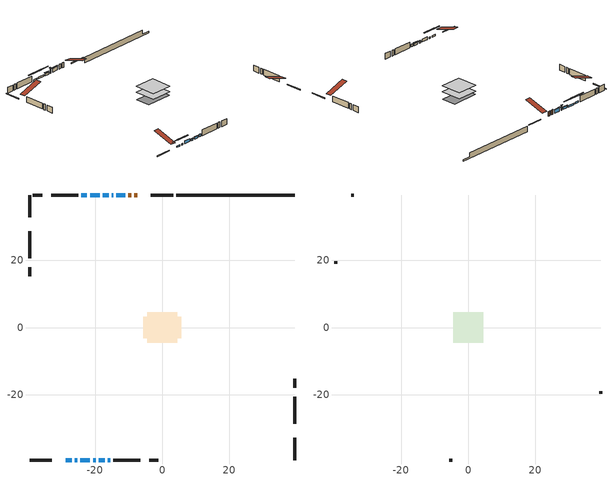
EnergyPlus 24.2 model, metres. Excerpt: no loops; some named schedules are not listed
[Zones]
conditioned space
 floor outside (Floor1 construction): -0.76,-0.76 -0.76,0.76 0.76,0.76 0.76,-0.76 z1.07
 floor adiabatic (AdiabaticFloorConstruction): -4.48,-4.48 -4.48,4.48 4.48,4.48 4.48,-4.48 z1.07
 floor foundation (Slab1 construction): -5.7,-3.14 -5.7,3.14 5.7,3.14 5.7,-3.14 z-1.22
 wall outside (RimJoist1 construction): 3.26,39.54 -3.37,39.54 / -39.54,-39.54 -32.91,-39.54 / -39.54,39.54 -39.54,32.91 / 39.54,-39.54 39.54,-32.91 z1.07:1.37
 wall outside (AdiabaticWallConstruction 1): -7.53,39.54 -8.34,39.54 / -9.27,39.54 -10.08,39.54 z1.07:3.1
 wall outside (AdiabaticWallConstruction): -11.01,39.54 -13.75,39.54 z1.07:2.59; -28.76,-39.54 -27.03,-39.54 / -26.1,-39.54 -25.39,-39.54 / -18.62,39.54 -21.54,39.54 / -22.47,39.54 -24.2,39.54 z1.07:1.68; -14.68,39.54 -15.04,39.54 z1.07:3.1; -15.96,39.54 -17.7,39.54 / -18.93,-39.54 -17.2,-39.54 z1.07:1.93; -24.46,-39.54 -21.57,-39.54 / -16.27,-39.54 -15.56,-39.54 z1.07:2.29; -20.64,-39.54 -19.85,-39.54 z1.07:1.71
 wall outside (Wall1 construction): -25.13,39.54 -33.19,39.54 / -14.63,-39.54 -6.57,-39.54 / -39.54,28.75 -39.54,20.7 / 39.54,-28.75 39.54,-20.7 z1.07:3.51
 wall outside (Wall3 construction): -35.86,39.54 -38.61,39.54 / -3.9,-39.54 -1.15,-39.54 / -39.54,18.02 -39.54,15.27 / 39.54,-18.02 39.54,-15.27 z1.07:3.51
 wall foundation (FoundationWall1 construction): 4.19,39.54,-1.22 4.19,39.54,1.07 36.01,39.54,1.07 36.01,39.54,-0.62 39.54,39.54,-0.62 39.54,39.54,-1.22
 window (WindowConstruction): -11.01,39.54 -13.75,39.54 z1.07:2.59
 window (WindowConstruction 9): -28.75,-39.54 -27.03,-39.54 z1.07:1.68
 window (WindowConstruction 10): -26.1,-39.54 -25.39,-39.54 z1.07:1.68
 window (WindowConstruction 1): -14.68,39.54 -15.04,39.54 z1.07:3.1
 window (WindowConstruction 2): -15.97,39.54 -17.69,39.54 z1.07:1.93
 window (WindowConstruction 3): -24.46,-39.54 -21.57,-39.54 z1.07:2.29
 window (WindowConstruction 4): -20.64,-39.54 -19.85,-39.54 z1.07:1.7
 window (WindowConstruction 5): -18.92,-39.54 -17.2,-39.54 z1.07:1.93
 window (WindowConstruction 6): -16.27,-39.54 -15.56,-39.54 z1.07:2.29
 window (WindowConstruction 7): -18.62,39.54 -21.54,39.54 z1.07:1.68
 window (WindowConstruction 8): -22.47,39.54 -24.2,39.54 z1.07:1.68
 door (Door): -7.53,39.54 -8.34,39.54 z1.07:3.1
 door (Door 1): -9.27,39.54 -10.08,39.54 z1.07:3.1
 ceiling adiabatic (AdiabaticFloorConstruction): 4.48,-4.48 4.48,4.48 -4.48,4.48 -4.48,-4.48 z1.07
attic - vented
 floor to conditioned space (Floor2 construction Reversed): -4.48,-4.48 -4.48,4.48 4.48,4.48 4.48,-4.48 z3.51
 wall outside (Wall2 construction): -34.12,39.54 -34.93,39.54 / -5.65,-39.54 -4.83,-39.54 / -39.54,19.77 -39.54,18.95 / 39.54,-19.77 39.54,-18.95 z1.07:3.51
 roof outside (Roof1 construction): -6.6,39.54,3.51 -6.6,30.81,6.42 -4.3,30.81,6.42 -4.3,39.54,3.51; -29.68,-39.54,3.51 -29.68,-30.81,6.42 -31.98,-30.81,6.42 -31.98,-39.54,3.51; -39.54,29.68,3.51 -30.81,29.68,6.42 -30.81,31.98,6.42 -39.54,31.98,3.51; 39.54,-29.68,3.51 30.81,-29.68,6.42 30.81,-31.98,6.42 39.54,-31.98,3.51
shading: -13.95,39.54 -10.81,39.54 -10.81,39.95 -13.95,39.95 z2.8; -24.39,-39.54 -31.39,-39.54 -31.39,-39.95 -24.39,-39.95 z4.32; -22.75,-39.54 -28.74,-39.54 -28.74,-39.95 -22.75,-39.95 z4.32; -15.24,39.54 -14.48,39.54 -14.48,39.95 -15.24,39.95 z3.3; -17.9,39.54 -15.76,39.54 -15.76,39.95 -17.9,39.95 z2.13; -19.65,-39.54 -20.84,-39.54 -20.84,-39.95 -19.65,-39.95 z1.91; -17,-39.54 -19.13,-39.54 -19.13,-39.95 -17,-39.95 z2.13; -24.18,39.54 -15.98,39.54 -15.98,39.95 -24.18,39.95 z4.32; -26.84,39.54 -19.83,39.54 -19.83,39.95 -26.84,39.95 z4.32
[Building]
Building 1: Terrain=Suburbs
[Site:Location]
Medicine Hat RCS_AB: Latitude {deg}=50.03; Longitude {deg}=-110.72; Time Zone {hr}=-7; Elevation {m}=715; Keep Site Location Information=Yes
[Site:GroundTemperature:Shallow]
0.918575, -1.32151, -1.5009, -0.437868, 3.82962, 8.07723, 11.7597, 14.0924, 14.2906, 12.3933, 8.80476, 4.68745
[Site:WaterMainsTemperature]
Calculation Method=Schedule; Temperature Schedule=mains temperature schedule
[Material] Roughness=Rough; Thermal Absorptance=0.9
Name | Thickness {m} | Conductivity {W/m-K} | Density {kg/m3} | Specific Heat {J/kg-K} | Solar Absorptance | Visible Absorptance
asphalt or fiberglass shingles | 0.00635 | 0.162714 | 1121.4 | 1465.45 | 0.4 | 0.4
ceiling loosefill ins | 0.0846667 | 0.0480833 | 16.02 | 1046.75 | 0.7 | 0.7
ceiling stud and cavity | 0.1397 | 0.0992955 | 65.682 | 1177.47 | 0.7 | 0.7
concrete 4.0 in. | 0.1016 | 1.803125 | 2242.8 | 837.4 | 0.7 | 0.7
concrete 8.0 in. | 0.2032 | 1.803125 | 2242.8 | 837.4 | 0.7 | 0.7
door material | 0.04445 | 0.053851 | 512.64 | 1214.23 | 0.7 | 0.7
door material 1 | 0.04445 | 0.327969 | 512.64 | 1214.23 | 0.7 | 0.7
floor covering | 0.0127 | 0.0433444 | 54.468 | 1339.84 | 0.6 | 0.6
floor rigid ins | 0.051816 | 0.029427 | 32.04 | 1214.23 | 0.7 | 0.7
floor rigid ins 1; wall rigid ins | 0.512978 | 0.029427 | 32.04 | 1214.23 | 0.7 | 0.7
floor stud and cavity | 0.1397 | 0.0867838 | 92.3553 | 1139.71 | 0.7 | 0.7
floor stud and cavity 1 | 0.1397 | 1.75129 | 37.0049 | 1207.88 | 0.7 | 0.7
furniture material conditioned space 1 | 0.1524 | 0.115458 | 640.8 | 1214.23 | 0.6 | 0.6
gypsum board | 0.0127 | 0.160291 | 801 | 837.4 | 0.6 | 0.6
osb sheathing 0.5 in. | 0.0127 | 0.115458 | 512.64 | 1214.23 | 0.7 | 0.7
osb sheathing 0.75 in. | 0.01905 | 0.115458 | 512.64 | 1214.23 | 0.7 | 0.7
osb sheathing 2.0 in. | 0.0508 | 0.115458 | 512.64 | 1214.23 | 0.7 | 0.7
rim joist stud and cavity | 0.0508 | 0.0454632 | 125.044 | 1163.47 | 0.6 | 0.6
wall stud and cavity | 0.1397 | 0.115823 | 139.0536 | 1170.24 | 0.7 | 0.7
wall stud and cavity 1 | 0.0889 | 6.9971 | 50.32683 | 1063.81 | 0.6 | 0.6
wall stud and cavity 2 | 0.1397 | 0.127231 | 139.0536 | 1170.24 | 0.7 | 0.7
wall stud and cavity 3 | 0.0889 | 0.380278 | 52.3479 | 1209.89 | 0.7 | 0.7
wall stud and cavity 4 | 0.0889 | 0.391764 | 83.0341 | 1211.67 | 0.7 | 0.7
wood siding | 0.0254 | 0.102417 | 544.68 | 1172.36 | 0.4 | 0.4
wood siding 1 | 0.00254 | 0.102417 | 544.68 | 1172.36 | 0.4 | 0.4
wood siding 2; wood siding 3; wood siding 4 | 0.0254 | 0.102417 | 544.68 | 1172.36 | 0.7 | 0.7
[WindowMaterial:SimpleGlazingSystem]
Name | U-Factor {W/m2-K} | Solar Heat Gain Coefficient
WindowMaterial | 2.88272 | 0.7
WindowMaterial 1 | 3.032052 | 0.57
WindowMaterial 2 | 3.643 | 0.58
WindowMaterial 3 | 2.27517 | 0.55
WindowMaterial 4 | 4.13529 | 0.46
WindowMaterial 5 | 3.88943 | 0.52
WindowMaterial 6 | 2.94859 | 0.65
WindowMaterial 7 | 3.81959 | 0.54
WindowMaterial 8 | 4.21932 | 0.44
[Construction]
AdiabaticFloorConstruction: floor stud and cavity 1, floor rigid ins 1, osb sheathing 0.75 in., floor covering
AdiabaticWallConstruction: wood siding 3, wall rigid ins, wall stud and cavity 3, gypsum board
AdiabaticWallConstruction 1: wood siding 4, wall rigid ins, wall stud and cavity 3, gypsum board
Door: door material
Door 1: door material 1
Floor1 construction: floor stud and cavity, floor rigid ins, osb sheathing 0.75 in., floor covering
Floor2 construction Reversed: gypsum board, ceiling stud and cavity, ceiling loosefill ins
FoundationWall1 construction: concrete 8.0 in.
furniture construction conditioned space 1: furniture material conditioned space 1
PartitionWallConstruction: gypsum board, wall stud and cavity 4, gypsum board
RimJoist1 construction: wood siding 2, osb sheathing 2.0 in., rim joist stud and cavity
Roof1 construction: asphalt or fiberglass shingles
Slab1 construction: concrete 4.0 in.
Wall1 construction: wood siding, osb sheathing 0.5 in., wall stud and cavity, gypsum board
Wall2 construction: wood siding 1, wall stud and cavity 1
Wall3 construction: wood siding, osb sheathing 0.5 in., wall stud and cavity 2, gypsum board
WindowConstruction: WindowMaterial
WindowConstruction 1: WindowMaterial 1
WindowConstruction 10: WindowMaterial 8
WindowConstruction 2; WindowConstruction 5: WindowMaterial 2
WindowConstruction 3: WindowMaterial 3
WindowConstruction 4: WindowMaterial 4
WindowConstruction 6: WindowMaterial 5
WindowConstruction 7: WindowMaterial 6
WindowConstruction 8; WindowConstruction 9: WindowMaterial 7
[Zone] Multiplier=1; Part of Total Floor Area=Yes
Name | Volume {m3}
attic - vented | 37.9672
conditioned space | 381.2
[Space]
Name | Zone | Volume {m3}
attic - vented 1 | attic - vented | 37.9672
conditioned space 1 | conditioned space | 381.2
[ZoneInfiltration:EffectiveLeakageArea]
infil attic - vented 1: Zone or Space=attic - vented 1; Schedule=Always On Discrete; Effective Air Leakage Area {cm2}=3013.5; Stack Coefficient=0.000371949; Wind Coefficient=1.30305e-05
[ZoneMixing]
whole house fan mix: Zone or Space=attic - vented; Schedule=Always On Continuous; Design Flow Rate Calculation Method=Flow/Zone; Design Flow Rate {m3/s}=0; Source Zone or Space=conditioned space
[SurfaceProperty:ExposedFoundationPerimeter]
Slab1: Exposed Perimeter Calculation Method=TotalExposedPerimeter; Total Exposed Perimeter {m}=35.356
[InternalMass] Zone or ZoneList=conditioned space; Space or SpaceList=conditioned space 1
Name | Construction | Surface Area {m2}
furniture mass conditioned space 1 | furniture construction conditioned space 1 | 61.716
partition wall mass | PartitionWallConstruction | 154.29
[Lights]
interior lighting: Zone or ZoneList or Space or SpaceList=conditioned space 1; Schedule=interior lighting schedule; Design Level Calculation Method=LightingLevel; Lighting Level {W}=343.2; Return Air Fraction=0; Fraction Radiant=0.6; Fraction Visible=0.2; Fraction Replaceable=1
[People]
occupants: Zone or ZoneList or Space or SpaceList=conditioned space 1; Number of People Schedule=occupants schedule; Number of People Calculation Method=People; Number of People=3; Fraction Radiant=0.314171; Sensible Heat Fraction=0.56303; Activity Level Schedule=occupants activity schedule; Carbon Dioxide Generation Rate {m3/s-W}=0; Enable ASHRAE 55 Comfort Warnings=No; Mean Radiant Temperature Calculation Type=EnclosureAveraged
[ElectricEquipment] Zone or ZoneList or Space or SpaceList=conditioned space 1; Design Level Calculation Method=EquipmentLevel
Name | Schedule | Design Level {W} | Fraction Latent | Fraction Radiant | Fraction Lost
clothes dryer | clothes dryer schedule | 140.772 | 0.015 | 0.081 | 0.85
clothes washer | clothes washer schedule | 32.1985 | 0.03 | 0.162 | 0.7
cooking range | cooking range schedule | 215.147 | 0.08 | 0.432 | 0.2
dishwasher | dishwasher schedule | 66.8632 | 0.3 | 0.18 | 0.4
fridge | fridge schedule | 72.9452 | 0 | 0.6 | 0
mech vent house fan | mech vent house fan schedule | 0 | 0 | 0 | 1
mech vent house fan cfis | mech vent house fan cfis schedule | 0 | 0 | 0 | 0
misc plug loads | misc plug loads schedule | 494.7 | 0.045 | 0.513 | 0.1
whole house fan | Always On Discrete | 0 | 0 | 0 | 1
[OtherEquipment] Zone or ZoneList or Space or SpaceList=conditioned space 1; Design Level Calculation Method=EquipmentLevel
Name | Fuel Type | Schedule | Design Level {W} | Fraction Latent | Fraction Radiant | Fraction Lost
clothes dryer 1 | Electricity | clothes dryer schedule | 0 | 0.015 | 0.081 | 0.85
cooking range 1 | Electricity | cooking range schedule | 0 | 0.08 | 0.432 | 0.2
general water use latent | None | general water use schedule | 62.594 | 1 | 0 | 0
general water use sensible | None | general water use schedule | -61.6891 | 0 | 0.6 | 0
mech vent house fan latent load | None | Always On Discrete | 0 | 1 | 0 | 0
mech vent house fan sensible load | None | Always On Discrete | 0 | 0 | 0 | 0
water heater energy adjustment1 | NaturalGas | Always On Discrete | 0.01 | 0 | 0 | 1
[ZoneInfiltration:DesignFlowRate] Zone or ZoneList or Space or SpaceList=conditioned space 1; Schedule=Always On Discrete; Design Flow Rate Calculation Method=Flow/Zone; Design Flow Rate {m3/s}=0
infil flow; natural vent flow; whole house fan flow
[Foundation:Kiva]
Foundation Kiva 1: Initial Indoor Air Temperature {C}=18; Wall Height Above Grade {m}=1.07; Wall Depth Below Slab {m}=0.2032
[Foundation:Kiva:Settings]
Soil Conductivity {W/m-K}=0.849921; Soil Density {kg/m3}=1842.3; Soil Specific Heat {J/kg-K}=418.7; Ground Solar Absorptivity=0.9; Ground Thermal Absorptivity=0.9; Ground Surface Roughness {m}=0.03; Far-Field Width {m}=40; Deep-Ground Boundary Condition=ZeroFlux; Deep-Ground Depth {m}=40; Minimum Cell Dimension {m}=0.2; Maximum Cell Growth Coefficient=3; Simulation Timestep=Timestep
[Exterior:Lights]
exterior lighting: Schedule=exterior lighting schedule; Design Level {W}=75.6
[Schedule:Constant]
Name | Hourly Value
Always On Continuous; mech vent house fan schedule; mech vent house fan cfis schedule; Always On Discrete | 1
occupants activity schedule | 117.228
fridge schedule | 0
[Schedule:Day:Interval]
interior lighting schedule day: No, 01:00, 0.108182, 04:00, 0.0901515, 05:00, 0.0991667, 06:00, 0.162273, 07:00, 0.270455, 08:00, 0.342576, 10:00, 0.369621, 11:00, 0.351591, 12:00, 0.333561, 13:00, 0.324545, 14:00, 0.31553, 15:00, 0.333561, 16:00, 0.369621, 17:00, 0.450758, 18:00, 0.585985, 19:00, 0.775303, 20:00, 0.955606, 21:00, 0.991667, 22:00, 0.712197, 23:00, 0.360606, 24:00, 0.162273
interior lighting schedule default day: No, 24:00, 0
[Schedule:Week:Daily]
interior lighting schedule Week Rule - Jan1-Jan27: interior lighting schedule day, interior lighting schedule day, interior lighting schedule day, interior lighting schedule day, interior lighting schedule day, interior lighting schedule day, interior lighting schedule day, interior lighting schedule default day, interior lighting schedule default day, interior lighting schedule default day, interior lighting schedule default day, interior lighting schedule default day
interior lighting schedule Week Rule - Jan28-Feb3: interior lighting schedule day, interior lighting schedule day, interior lighting schedule day, interior lighting schedule day, interior lighting schedule day 1, interior lighting schedule day 1, interior lighting schedule day 1, interior lighting schedule default day, interior lighting schedule default day, interior lighting schedule default day, interior lighting schedule default day, interior lighting schedule default day
interior lighting schedule Week Rule - Feb4-Feb24: interior lighting schedule day 1, interior lighting schedule day 1, interior lighting schedule day 1, interior lighting schedule day 1, interior lighting schedule day 1, interior lighting schedule day 1, interior lighting schedule day 1, interior lighting schedule default day, interior lighting schedule default day, interior lighting schedule default day, interior lighting schedule default day, interior lighting schedule default day
interior lighting schedule Week Rule - Feb25-Mar3: interior lighting schedule day 1, interior lighting schedule day 1, interior lighting schedule day 1, interior lighting schedule day 1, interior lighting schedule day 2, interior lighting schedule day 2, interior lighting schedule day 2, interior lighting schedule default day, interior lighting schedule default day, interior lighting schedule default day, interior lighting schedule default day, interior lighting schedule default day
interior lighting schedule Week Rule - Mar4-Mar31: interior lighting schedule day 2, interior lighting schedule day 2, interior lighting schedule day 2, interior lighting schedule day 2, interior lighting schedule day 2, interior lighting schedule day 2, interior lighting schedule day 2, interior lighting schedule default day, interior lighting schedule default day, interior lighting schedule default day, interior lighting schedule default day, interior lighting schedule default day
interior lighting schedule Week Rule - Apr1-Apr28: interior lighting schedule day 3, interior lighting schedule day 3, interior lighting schedule day 3, interior lighting schedule day 3, interior lighting schedule day 3, interior lighting schedule day 3, interior lighting schedule day 3, interior lighting schedule default day, interior lighting schedule default day, interior lighting schedule default day, interior lighting schedule default day, interior lighting schedule default day
interior lighting schedule Week Rule - Apr29-May5: interior lighting schedule day 3, interior lighting schedule day 3, interior lighting schedule day 4, interior lighting schedule day 4, interior lighting schedule day 4, interior lighting schedule day 4, interior lighting schedule day 4, interior lighting schedule default day, interior lighting schedule default day, interior lighting schedule default day, interior lighting schedule default day, interior lighting schedule default day
interior lighting schedule Week Rule - May6-May26: interior lighting schedule day 4, interior lighting schedule day 4, interior lighting schedule day 4, interior lighting schedule day 4, interior lighting schedule day 4, interior lighting schedule day 4, interior lighting schedule day 4, interior lighting schedule default day, interior lighting schedule default day, interior lighting schedule default day, interior lighting schedule default day, interior lighting schedule default day
interior lighting schedule Week Rule - May27-Jun2: interior lighting schedule day 4, interior lighting schedule day 4, interior lighting schedule day 4, interior lighting schedule day 4, interior lighting schedule day 4, interior lighting schedule day 5, interior lighting schedule day 5, interior lighting schedule default day, interior lighting schedule default day, interior lighting schedule default day, interior lighting schedule default day, interior lighting schedule default day
interior lighting schedule Week Rule - Jun3-Jun30: interior lighting schedule day 5, interior lighting schedule day 5, interior lighting schedule day 5, interior lighting schedule day 5, interior lighting schedule day 5, interior lighting schedule day 5, interior lighting schedule day 5, interior lighting schedule default day, interior lighting schedule default day, interior lighting schedule default day, interior lighting schedule default day, interior lighting schedule default day
interior lighting schedule Week Rule - Jul1-Jul28: interior lighting schedule day 6, interior lighting schedule day 6, interior lighting schedule day 6, interior lighting schedule day 6, interior lighting schedule day 6, interior lighting schedule day 6, interior lighting schedule day 6, interior lighting schedule default day, interior lighting schedule default day, interior lighting schedule default day, interior lighting schedule default day, interior lighting schedule default day
interior lighting schedule Week Rule - Jul29-Aug4: interior lighting schedule day 6, interior lighting schedule day 6, interior lighting schedule day 6, interior lighting schedule day 7, interior lighting schedule day 7, interior lighting schedule day 7, interior lighting schedule day 7, interior lighting schedule default day, interior lighting schedule default day, interior lighting schedule default day, interior lighting schedule default day, interior lighting schedule default day
interior lighting schedule Week Rule - Aug5-Aug25: interior lighting schedule day 7, interior lighting schedule day 7, interior lighting schedule day 7, interior lighting schedule day 7, interior lighting schedule day 7, interior lighting schedule day 7, interior lighting schedule day 7, interior lighting schedule default day, interior lighting schedule default day, interior lighting schedule default day, interior lighting schedule default day, interior lighting schedule default day
interior lighting schedule Week Rule - Aug26-Sep1: interior lighting schedule day 7, interior lighting schedule day 7, interior lighting schedule day 7, interior lighting schedule day 7, interior lighting schedule day 7, interior lighting schedule day 7, interior lighting schedule day 8, interior lighting schedule default day, interior lighting schedule default day, interior lighting schedule default day, interior lighting schedule default day, interior lighting schedule default day
interior lighting schedule Week Rule - Sep2-Sep29: interior lighting schedule day 8, interior lighting schedule day 8, interior lighting schedule day 8, interior lighting schedule day 8, interior lighting schedule day 8, interior lighting schedule day 8, interior lighting schedule day 8, interior lighting schedule default day, interior lighting schedule default day, interior lighting schedule default day, interior lighting schedule default day, interior lighting schedule default day
interior lighting schedule Week Rule - Sep30-Oct6: interior lighting schedule day 8, interior lighting schedule day 9, interior lighting schedule day 9, interior lighting schedule day 9, interior lighting schedule day 9, interior lighting schedule day 9, interior lighting schedule day 9, interior lighting schedule default day, interior lighting schedule default day, interior lighting schedule default day, interior lighting schedule default day, interior lighting schedule default day
interior lighting schedule Week Rule - Oct7-Oct27: interior lighting schedule day 9, interior lighting schedule day 9, interior lighting schedule day 9, interior lighting schedule day 9, interior lighting schedule day 9, interior lighting schedule day 9, interior lighting schedule day 9, interior lighting schedule default day, interior lighting schedule default day, interior lighting schedule default day, interior lighting schedule default day, interior lighting schedule default day
interior lighting schedule Week Rule - Oct28-Nov3: interior lighting schedule day 9, interior lighting schedule day 9, interior lighting schedule day 9, interior lighting schedule day 9, interior lighting schedule day 10, interior lighting schedule day 10, interior lighting schedule day 10, interior lighting schedule default day, interior lighting schedule default day, interior lighting schedule default day, interior lighting schedule default day, interior lighting schedule default day
interior lighting schedule Week Rule - Nov4-Nov24: interior lighting schedule day 10, interior lighting schedule day 10, interior lighting schedule day 10, interior lighting schedule day 10, interior lighting schedule day 10, interior lighting schedule day 10, interior lighting schedule day 10, interior lighting schedule default day, interior lighting schedule default day, interior lighting schedule default day, interior lighting schedule default day, interior lighting schedule default day
interior lighting schedule Week Rule - Nov25-Dec1: interior lighting schedule day 10, interior lighting schedule day 10, interior lighting schedule day 10, interior lighting schedule day 10, interior lighting schedule day 10, interior lighting schedule day 10, interior lighting schedule day 11, interior lighting schedule default day, interior lighting schedule default day, interior lighting schedule default day, interior lighting schedule default day, interior lighting schedule default day
interior lighting schedule Week Rule - Dec2-Dec31: interior lighting schedule day 11, interior lighting schedule day 11, interior lighting schedule day 11, interior lighting schedule day 11, interior lighting schedule day 11, interior lighting schedule day 11, interior lighting schedule day 11, interior lighting schedule default day, interior lighting schedule default day, interior lighting schedule default day, interior lighting schedule default day, interior lighting schedule default day
occupants schedule Week Rule - Jan1-Dec31: occupants schedule day, occupants schedule day, occupants schedule day, occupants schedule day, occupants schedule day, occupants schedule day, occupants schedule day, occupants schedule default day, occupants schedule default day, occupants schedule default day, occupants schedule default day, occupants schedule default day
clothes dryer schedule Week Rule - Jan1-Dec31: clothes dryer schedule day, clothes dryer schedule day, clothes dryer schedule day, clothes dryer schedule day, clothes dryer schedule day, clothes dryer schedule day, clothes dryer schedule day, clothes dryer schedule default day, clothes dryer schedule default day, clothes dryer schedule default day, clothes dryer schedule default day, clothes dryer schedule default day
clothes washer schedule Week Rule - Jan1-Dec31: clothes washer schedule day, clothes washer schedule day, clothes washer schedule day, clothes washer schedule day, clothes washer schedule day, clothes washer schedule day, clothes washer schedule day, clothes washer schedule default day, clothes washer schedule default day, clothes washer schedule default day, clothes washer schedule default day, clothes washer schedule default day
cooking range schedule Week Rule - Jan1-Dec31: cooking range schedule day, cooking range schedule day, cooking range schedule day, cooking range schedule day, cooking range schedule day, cooking range schedule day, cooking range schedule day, cooking range schedule default day, cooking range schedule default day, cooking range schedule default day, cooking range schedule default day, cooking range schedule default day
dishwasher schedule Week Rule - Jan1-Dec31: dishwasher schedule day, dishwasher schedule day, dishwasher schedule day, dishwasher schedule day, dishwasher schedule day, dishwasher schedule day, dishwasher schedule day, dishwasher schedule default day, dishwasher schedule default day, dishwasher schedule default day, dishwasher schedule default day, dishwasher schedule default day
misc plug loads schedule Week Rule - Jan1-Dec31: misc plug loads schedule day, misc plug loads schedule day, misc plug loads schedule day, misc plug loads schedule day, misc plug loads schedule day, misc plug loads schedule day, misc plug loads schedule day, misc plug loads schedule default day, misc plug loads schedule default day, misc plug loads schedule default day, misc plug loads schedule default day, misc plug loads schedule default day
general water use schedule Week Rule - Jan1-Dec31: general water use schedule day, general water use schedule day, general water use schedule day, general water use schedule day, general water use schedule day, general water use schedule day, general water use schedule day, general water use schedule default day, general water use schedule default day, general water use schedule default day, general water use schedule default day, general water use schedule default day
exterior lighting schedule Week Rule - Jan1-Jan27: exterior lighting schedule day, exterior lighting schedule day, exterior lighting schedule day, exterior lighting schedule day, exterior lighting schedule day, exterior lighting schedule day, exterior lighting schedule day, exterior lighting schedule default day, exterior lighting schedule default day, exterior lighting schedule default day, exterior lighting schedule default day, exterior lighting schedule default day
exterior lighting schedule Week Rule - Jan28-Feb3: exterior lighting schedule day, exterior lighting schedule day, exterior lighting schedule day, exterior lighting schedule day, exterior lighting schedule day 1, exterior lighting schedule day 1, exterior lighting schedule day 1, exterior lighting schedule default day, exterior lighting schedule default day, exterior lighting schedule default day, exterior lighting schedule default day, exterior lighting schedule default day
exterior lighting schedule Week Rule - Feb4-Feb24: exterior lighting schedule day 1, exterior lighting schedule day 1, exterior lighting schedule day 1, exterior lighting schedule day 1, exterior lighting schedule day 1, exterior lighting schedule day 1, exterior lighting schedule day 1, exterior lighting schedule default day, exterior lighting schedule default day, exterior lighting schedule default day, exterior lighting schedule default day, exterior lighting schedule default day
exterior lighting schedule Week Rule - Feb25-Mar3: exterior lighting schedule day 1, exterior lighting schedule day 1, exterior lighting schedule day 1, exterior lighting schedule day 1, exterior lighting schedule day 2, exterior lighting schedule day 2, exterior lighting schedule day 2, exterior lighting schedule default day, exterior lighting schedule default day, exterior lighting schedule default day, exterior lighting schedule default day, exterior lighting schedule default day
exterior lighting schedule Week Rule - Mar4-Mar31: exterior lighting schedule day 2, exterior lighting schedule day 2, exterior lighting schedule day 2, exterior lighting schedule day 2, exterior lighting schedule day 2, exterior lighting schedule day 2, exterior lighting schedule day 2, exterior lighting schedule default day, exterior lighting schedule default day, exterior lighting schedule default day, exterior lighting schedule default day, exterior lighting schedule default day
exterior lighting schedule Week Rule - Apr1-Apr28: exterior lighting schedule day 3, exterior lighting schedule day 3, exterior lighting schedule day 3, exterior lighting schedule day 3, exterior lighting schedule day 3, exterior lighting schedule day 3, exterior lighting schedule day 3, exterior lighting schedule default day, exterior lighting schedule default day, exterior lighting schedule default day, exterior lighting schedule default day, exterior lighting schedule default day
exterior lighting schedule Week Rule - Apr29-May5: exterior lighting schedule day 3, exterior lighting schedule day 3, exterior lighting schedule day 4, exterior lighting schedule day 4, exterior lighting schedule day 4, exterior lighting schedule day 4, exterior lighting schedule day 4, exterior lighting schedule default day, exterior lighting schedule default day, exterior lighting schedule default day, exterior lighting schedule default day, exterior lighting schedule default day
exterior lighting schedule Week Rule - May6-May26: exterior lighting schedule day 4, exterior lighting schedule day 4, exterior lighting schedule day 4, exterior lighting schedule day 4, exterior lighting schedule day 4, exterior lighting schedule day 4, exterior lighting schedule day 4, exterior lighting schedule default day, exterior lighting schedule default day, exterior lighting schedule default day, exterior lighting schedule default day, exterior lighting schedule default day
exterior lighting schedule Week Rule - May27-Jun2: exterior lighting schedule day 4, exterior lighting schedule day 4, exterior lighting schedule day 4, exterior lighting schedule day 4, exterior lighting schedule day 4, exterior lighting schedule day 5, exterior lighting schedule day 5, exterior lighting schedule default day, exterior lighting schedule default day, exterior lighting schedule default day, exterior lighting schedule default day, exterior lighting schedule default day
exterior lighting schedule Week Rule - Jun3-Jun30: exterior lighting schedule day 5, exterior lighting schedule day 5, exterior lighting schedule day 5, exterior lighting schedule day 5, exterior lighting schedule day 5, exterior lighting schedule day 5, exterior lighting schedule day 5, exterior lighting schedule default day, exterior lighting schedule default day, exterior lighting schedule default day, exterior lighting schedule default day, exterior lighting schedule default day
exterior lighting schedule Week Rule - Jul1-Jul28: exterior lighting schedule day 6, exterior lighting schedule day 6, exterior lighting schedule day 6, exterior lighting schedule day 6, exterior lighting schedule day 6, exterior lighting schedule day 6, exterior lighting schedule day 6, exterior lighting schedule default day, exterior lighting schedule default day, exterior lighting schedule default day, exterior lighting schedule default day, exterior lighting schedule default day
exterior lighting schedule Week Rule - Jul29-Aug4: exterior lighting schedule day 6, exterior lighting schedule day 6, exterior lighting schedule day 6, exterior lighting schedule day 7, exterior lighting schedule day 7, exterior lighting schedule day 7, exterior lighting schedule day 7, exterior lighting schedule default day, exterior lighting schedule default day, exterior lighting schedule default day, exterior lighting schedule default day, exterior lighting schedule default day
exterior lighting schedule Week Rule - Aug5-Aug25: exterior lighting schedule day 7, exterior lighting schedule day 7, exterior lighting schedule day 7, exterior lighting schedule day 7, exterior lighting schedule day 7, exterior lighting schedule day 7, exterior lighting schedule day 7, exterior lighting schedule default day, exterior lighting schedule default day, exterior lighting schedule default day, exterior lighting schedule default day, exterior lighting schedule default day
exterior lighting schedule Week Rule - Aug26-Sep1: exterior lighting schedule day 7, exterior lighting schedule day 7, exterior lighting schedule day 7, exterior lighting schedule day 7, exterior lighting schedule day 7, exterior lighting schedule day 7, exterior lighting schedule day 8, exterior lighting schedule default day, exterior lighting schedule default day, exterior lighting schedule default day, exterior lighting schedule default day, exterior lighting schedule default day
exterior lighting schedule Week Rule - Sep2-Sep29: exterior lighting schedule day 8, exterior lighting schedule day 8, exterior lighting schedule day 8, exterior lighting schedule day 8, exterior lighting schedule day 8, exterior lighting schedule day 8, exterior lighting schedule day 8, exterior lighting schedule default day, exterior lighting schedule default day, exterior lighting schedule default day, exterior lighting schedule default day, exterior lighting schedule default day
exterior lighting schedule Week Rule - Sep30-Oct6: exterior lighting schedule day 8, exterior lighting schedule day 9, exterior lighting schedule day 9, exterior lighting schedule day 9, exterior lighting schedule day 9, exterior lighting schedule day 9, exterior lighting schedule day 9, exterior lighting schedule default day, exterior lighting schedule default day, exterior lighting schedule default day, exterior lighting schedule default day, exterior lighting schedule default day
exterior lighting schedule Week Rule - Oct7-Oct27: exterior lighting schedule day 9, exterior lighting schedule day 9, exterior lighting schedule day 9, exterior lighting schedule day 9, exterior lighting schedule day 9, exterior lighting schedule day 9, exterior lighting schedule day 9, exterior lighting schedule default day, exterior lighting schedule default day, exterior lighting schedule default day, exterior lighting schedule default day, exterior lighting schedule default day
exterior lighting schedule Week Rule - Oct28-Nov3: exterior lighting schedule day 9, exterior lighting schedule day 9, exterior lighting schedule day 9, exterior lighting schedule day 9, exterior lighting schedule day 10, exterior lighting schedule day 10, exterior lighting schedule day 10, exterior lighting schedule default day, exterior lighting schedule default day, exterior lighting schedule default day, exterior lighting schedule default day, exterior lighting schedule default day
exterior lighting schedule Week Rule - Nov4-Nov24: exterior lighting schedule day 10, exterior lighting schedule day 10, exterior lighting schedule day 10, exterior lighting schedule day 10, exterior lighting schedule day 10, exterior lighting schedule day 10, exterior lighting schedule day 10, exterior lighting schedule default day, exterior lighting schedule default day, exterior lighting schedule default day, exterior lighting schedule default day, exterior lighting schedule default day
exterior lighting schedule Week Rule - Nov25-Dec1: exterior lighting schedule day 10, exterior lighting schedule day 10, exterior lighting schedule day 10, exterior lighting schedule day 10, exterior lighting schedule day 10, exterior lighting schedule day 10, exterior lighting schedule day 11, exterior lighting schedule default day, exterior lighting schedule default day, exterior lighting schedule default day, exterior lighting schedule default day, exterior lighting schedule default day
exterior lighting schedule Week Rule - Dec2-Dec31: exterior lighting schedule day 11, exterior lighting schedule day 11, exterior lighting schedule day 11, exterior lighting schedule day 11, exterior lighting schedule day 11, exterior lighting schedule day 11, exterior lighting schedule day 11, exterior lighting schedule default day, exterior lighting schedule default day, exterior lighting schedule default day, exterior lighting schedule default day, exterior lighting schedule default day
[Schedule:Year]
interior lighting schedule: interior lighting schedule Week Rule - Jan1-Jan27, 1, 1, 1, 27, interior lighting schedule Week Rule - Jan28-Feb3, 1, 28, 2, 3, interior lighting schedule Week Rule - Feb4-Feb24, 2, 4, 2, 24, interior lighting schedule Week Rule - Feb25-Mar3, 2, 25, 3, 3, interior lighting schedule Week Rule - Mar4-Mar31, 3, 4, 3, 31, interior lighting schedule Week Rule - Apr1-Apr28, 4, 1, 4, 28, interior lighting schedule Week Rule - Apr29-May5, 4, 29, 5, 5, interior lighting schedule Week Rule - May6-May26, 5, 6, 5, 26, interior lighting schedule Week Rule - May27-Jun2, 5, 27, 6, 2, interior lighting schedule Week Rule - Jun3-Jun30, 6, 3, 6, 30, interior lighting schedule Week Rule - Jul1-Jul28, 7, 1, 7, 28, interior lighting schedule Week Rule - Jul29-Aug4, 7, 29, 8, 4, interior lighting schedule Week Rule - Aug5-Aug25, 8, 5, 8, 25, interior lighting schedule Week Rule - Aug26-Sep1, 8, 26, 9, 1, interior lighting schedule Week Rule - Sep2-Sep29, 9, 2, 9, 29, interior lighting schedule Week Rule - Sep30-Oct6, 9, 30, 10, 6, interior lighting schedule Week Rule - Oct7-Oct27, 10, 7, 10, 27, interior lighting schedule Week Rule - Oct28-Nov3, 10, 28, 11, 3, interior lighting schedule Week Rule - Nov4-Nov24, 11, 4, 11, 24, interior lighting schedule Week Rule - Nov25-Dec1, 11, 25, 12, 1, interior lighting schedule Week Rule - Dec2-Dec31, 12, 2, 12, 31
occupants schedule: occupants schedule Week Rule - Jan1-Dec31, 1, 1, 12, 31
clothes dryer schedule: clothes dryer schedule Week Rule - Jan1-Dec31, 1, 1, 12, 31
clothes washer schedule: clothes washer schedule Week Rule - Jan1-Dec31, 1, 1, 12, 31
cooking range schedule: cooking range schedule Week Rule - Jan1-Dec31, 1, 1, 12, 31
dishwasher schedule: dishwasher schedule Week Rule - Jan1-Dec31, 1, 1, 12, 31
misc plug loads schedule: misc plug loads schedule Week Rule - Jan1-Dec31, 1, 1, 12, 31
general water use schedule: general water use schedule Week Rule - Jan1-Dec31, 1, 1, 12, 31
exterior lighting schedule: exterior lighting schedule Week Rule - Jan1-Jan27, 1, 1, 1, 27, exterior lighting schedule Week Rule - Jan28-Feb3, 1, 28, 2, 3, exterior lighting schedule Week Rule - Feb4-Feb24, 2, 4, 2, 24, exterior lighting schedule Week Rule - Feb25-Mar3, 2, 25, 3, 3, exterior lighting schedule Week Rule - Mar4-Mar31, 3, 4, 3, 31, exterior lighting schedule Week Rule - Apr1-Apr28, 4, 1, 4, 28, exterior lighting schedule Week Rule - Apr29-May5, 4, 29, 5, 5, exterior lighting schedule Week Rule - May6-May26, 5, 6, 5, 26, exterior lighting schedule Week Rule - May27-Jun2, 5, 27, 6, 2, exterior lighting schedule Week Rule - Jun3-Jun30, 6, 3, 6, 30, exterior lighting schedule Week Rule - Jul1-Jul28, 7, 1, 7, 28, exterior lighting schedule Week Rule - Jul29-Aug4, 7, 29, 8, 4, exterior lighting schedule Week Rule - Aug5-Aug25, 8, 5, 8, 25, exterior lighting schedule Week Rule - Aug26-Sep1, 8, 26, 9, 1, exterior lighting schedule Week Rule - Sep2-Sep29, 9, 2, 9, 29, exterior lighting schedule Week Rule - Sep30-Oct6, 9, 30, 10, 6, exterior lighting schedule Week Rule - Oct7-Oct27, 10, 7, 10, 27, exterior lighting schedule Week Rule - Oct28-Nov3, 10, 28, 11, 3, exterior lighting schedule Week Rule - Nov4-Nov24, 11, 4, 11, 24, exterior lighting schedule Week Rule - Nov25-Dec1, 11, 25, 12, 1, exterior lighting schedule Week Rule - Dec2-Dec31, 12, 2, 12, 31
[Schedule:Compact]
mains temperature schedule: Through: 01/01, For: AllDays, Until: 24:00, 5.80444, Through: 01/02, For: AllDays, Until: 24:00, 5.73056, Through: 01/03, For: AllDays, Until: 24:00, 5.65722, Through: 01/04, For: AllDays, Until: 24:00, 5.58556, Through: 01/05, For: AllDays, Until: 24:00, 5.515, Through: 01/06, For: AllDays, Until: 24:00, 5.44556, Through: 01/07, For: AllDays, Until: 24:00, 5.37722, Through: 01/08, For: AllDays, Until: 24:00, 5.31056, Through: 01/09, For: AllDays, Until: 24:00, 5.24444, Through: 01/10, For: AllDays, Until: 24:00, 5.18, Through: 01/11, For: AllDays, Until: 24:00, 5.11722, Through: 01/12, For: AllDays, Until: 24:00, 5.055, Through: 01/13, For: AllDays, Until: 24:00, 4.99444, Through: 01/14, For: AllDays, Until: 24:00, 4.93556, Through: 01/15, For: AllDays, Until: 24:00, 4.87778, Through: 01/16, For: AllDays, Until: 24:00, 4.82111, Through: 01/17, For: AllDays, Until: 24:00, 4.76611, Through: 01/18, For: AllDays, Until: 24:00, 4.71278, Through: 01/19, For: AllDays, Until: 24:00, 4.66056, Through: 01/20, For: AllDays, Until: 24:00, 4.61, Through: 01/21, For: AllDays, Until: 24:00, 4.56056, Through: 01/22, For: AllDays, Until: 24:00, 4.51278, Through: 01/23, For: AllDays, Until: 24:00, 4.46667, Through: 01/24, For: AllDays, Until: 24:00, 4.42222, Through: 01/25, For: AllDays, Until: 24:00, 4.37889, Through: 01/26, For: AllDays, Until: 24:00, 4.33722, Through: 01/27, For: AllDays, Until: 24:00, 4.29722, Through: 01/28, For: AllDays, Until: 24:00, 4.25833, Through: 01/29, For: AllDays, Until: 24:00, 4.22167, Through: 01/30, For: AllDays, Until: 24:00, 4.18611, Through: 01/31, For: AllDays, Until: 24:00, 4.15222, Through: 02/01, For: AllDays, Until: 24:00, 4.12, Through: 02/02, For: AllDays, Until: 24:00, 4.08944, Through: 02/03, For: AllDays, Until: 24:00, 4.06056, Through: 02/04, For: AllDays, Until: 24:00, 4.03333, Through: 02/05, For: AllDays, Until: 24:00, 4.00778, Through: 02/06, For: AllDays, Until: 24:00, 3.98333, Through: 02/07, For: AllDays, Until: 24:00, 3.96111, Through: 02/08, For: AllDays, Until: 24:00, 3.94056, Through: 02/09, For: AllDays, Until: 24:00, 3.92167, Through: 02/10, For: AllDays, Until: 24:00, 3.90389, Through: 02/11, For: AllDays, Until: 24:00, 3.88833, Through: 02/12, For: AllDays, Until: 24:00, 3.87444, Through: 02/13, For: AllDays, Until: 24:00, 3.86167, Through: 02/14, For: AllDays, Until: 24:00, 3.85111, Through: 02/15, For: AllDays, Until: 24:00, 3.84222, Through: 02/16, For: AllDays, Until: 24:00, 3.835, Through: 02/17, For: AllDays, Until: 24:00, 3.82944, Through: 02/18, For: AllDays, Until: 24:00, 3.82556, Through: 02/19, For: AllDays, Until: 24:00, 3.82333, Through: 02/20, For: AllDays, Until: 24:00, 3.82278, Through: 02/21, For: AllDays, Until: 24:00, 3.82389, Through: 02/22, For: AllDays, Until: 24:00, 3.82722, Through: 02/23, For: AllDays, Until: 24:00, 3.83167, Through: 02/24, For: AllDays, Until: 24:00, 3.83778, Through: 02/25, For: AllDays, Until: 24:00, 3.84611, Through: 02/26, For: AllDays, Until: 24:00, 3.85556, Through: 02/27, For: AllDays, Until: 24:00, 3.86722, Through: 02/28, For: AllDays, Until: 24:00, 3.88, Through: 03/01, For: AllDays, Until: 24:00, 3.895, Through: 03/02, For: AllDays, Until: 24:00, 3.91167, Through: 03/03, For: AllDays, Until: 24:00, 3.92944, Through: 03/04, For: AllDays, Until: 24:00, 3.94944, Through: 03/05, For: AllDays, Until: 24:00, 3.97056, Through: 03/06, For: AllDays, Until: 24:00, 3.99389, Through: 03/07, For: AllDays, Until: 24:00, 4.01889, Through: 03/08, For: AllDays, Until: 24:00, 4.045, Through: 03/09, For: AllDays, Until: 24:00, 4.07333, Through: 03/10, For: AllDays, Until: 24:00, 4.10278, Through: 03/11, For: AllDays, Until: 24:00, 4.13389, Through: 03/12, For: AllDays, Until: 24:00, 4.16722, Through: 03/13, For: AllDays, Until: 24:00, 4.20167, Through: 03/14, For: AllDays, Until: 24:00, 4.23778, Through: 03/15, For: AllDays, Until: 24:00, 4.27556, Through: 03/16, For: AllDays, Until: 24:00, 4.31444, Through: 03/17, For: AllDays, Until: 24:00, 4.35556, Through: 03/18, For: AllDays, Until: 24:00, 4.39778, Through: 03/19, For: AllDays, Until: 24:00, 4.44167, Through: 03/20, For: AllDays, Until: 24:00, 4.48667, Through: 03/21, For: AllDays, Until: 24:00, 4.53389, Through: 03/22, For: AllDays, Until: 24:00, 4.58222, Through: 03/23, For: AllDays, Until: 24:00, 4.63222, Through: 03/24, For: AllDays, Until: 24:00, 4.68333, Through: 03/25, For: AllDays, Until: 24:00, 4.73611, Through: 03/26, For: AllDays, Until: 24:00, 4.79, Through: 03/27, For: AllDays, Until: 24:00, 4.84611, Through: 03/28, For: AllDays, Until: 24:00, 4.90278, Through: 03/29, For: AllDays, Until: 24:00, 4.96111, Through: 03/30, For: AllDays, Until: 24:00, 5.02111, Through: 03/31, For: AllDays, Until: 24:00, 5.08222, Through: 04/01, For: AllDays, Until: 24:00, 5.14444, Through: 04/02, For: AllDays, Until: 24:00, 5.20833, Through: 04/03, For: AllDays, Until: 24:00, 5.27333, Through: 04/04, For: AllDays, Until: 24:00, 5.33944, Through: 04/05, For: AllDays, Until: 24:00, 5.40722, Through: 04/06, For: AllDays, Until: 24:00, 5.47611, Through: 04/07, For: AllDays, Until: 24:00, 5.54556, Through: 04/08, For: AllDays, Until: 24:00, 5.61722, Through: 04/09, For: AllDays, Until: 24:00, 5.68944, Through: 04/10, For: AllDays, Until: 24:00, 5.76278, Through: 04/11, For: AllDays, Until: 24:00, 5.83722, Through: 04/12, For: AllDays, Until: 24:00, 5.91333, Through: 04/13, For: AllDays, Until: 24:00, 5.99, Through: 04/14, For: AllDays, Until: 24:00, 6.06778, Through: 04/15, For: AllDays, Until: 24:00, 6.14667, Through: 04/16, For: AllDays, Until: 24:00, 6.22667, Through: 04/17, For: AllDays, Until: 24:00, 6.30778, Through: 04/18, For: AllDays, Until: 24:00, 6.38944, Through: 04/19, For: AllDays, Until: 24:00, 6.47222, Through: 04/20, For: AllDays, Until: 24:00, 6.55611, Through: 04/21, For: AllDays, Until: 24:00, 6.64056, Through: 04/22, For: AllDays, Until: 24:00, 6.72611, Through: 04/23, For: AllDays, Until: 24:00, 6.81222, Through: 04/24, For: AllDays, Until: 24:00, 6.89944, Through: 04/25, For: AllDays, Until: 24:00, 6.98722, Through: 04/26, For: AllDays, Until: 24:00, 7.07611, Through: 04/27, For: AllDays, Until: 24:00, 7.16556, Through: 04/28, For: AllDays, Until: 24:00, 7.25556, Through: 04/29, For: AllDays, Until: 24:00, 7.34667, Through: 04/30, For: AllDays, Until: 24:00, 7.43778, Through: 05/01, For: AllDays, Until: 24:00, 7.53, Through: 05/02, For: AllDays, Until: 24:00, 7.62278, Through: 05/03, For: AllDays, Until: 24:00, 7.71611, Through: 05/04, For: AllDays, Until: 24:00, 7.81, Through: 05/05, For: AllDays, Until: 24:00, 7.90444, Through: 05/06, For: AllDays, Until: 24:00, 7.99944, Through: 05/07, For: AllDays, Until: 24:00, 8.09444, Through: 05/08, For: AllDays, Until: 24:00, 8.19, Through: 05/09, For: AllDays, Until: 24:00, 8.28667, Through: 05/10, For: AllDays, Until: 24:00, 8.38278, Through: 05/11, For: AllDays, Until: 24:00, 8.48, Through: 05/12, For: AllDays, Until: 24:00, 8.57722, Through: 05/13, For: AllDays, Until: 24:00, 8.67444, Through: 05/14, For: AllDays, Until: 24:00, 8.77222, Through: 05/15, For: AllDays, Until: 24:00, 8.87056, Through: 05/16, For: AllDays, Until: 24:00, 8.96833, Through: 05/17, For: AllDays, Until: 24:00, 9.06667, Through: 05/18, For: AllDays, Until: 24:00, 9.16556, Through: 05/19, For: AllDays, Until: 24:00, 9.26389, Through: 05/20, For: AllDays, Until: 24:00, 9.36278, Through: 05/21, For: AllDays, Until: 24:00, 9.46167, Through: 05/22, For: AllDays, Until: 24:00, 9.56056, Through: 05/23, For: AllDays, Until: 24:00, 9.65944, Through: 05/24, For: AllDays, Until: 24:00, 9.75833, Through: 05/25, For: AllDays, Until: 24:00, 9.85667, Through: 05/26, For: AllDays, Until: 24:00, 9.95556, Through: 05/27, For: AllDays, Until: 24:00, 10.0539, Through: 05/28, For: AllDays, Until: 24:00, 10.1528, Through: 05/29, For: AllDays, Until: 24:00, 10.2506, Through: 05/30, For: AllDays, Until: 24:00, 10.3489, Through: 05/31, For: AllDays, Until: 24:00, 10.4467, Through: 06/01, For: AllDays, Until: 24:00, 10.5439, Through: 06/02, For: AllDays, Until: 24:00, 10.6411, Through: 06/03, For: AllDays, Until: 24:00, 10.7383, Through: 06/04, For: AllDays, Until: 24:00, 10.835, Through: 06/05, For: AllDays, Until: 24:00, 10.9311, Through: 06/06, For: AllDays, Until: 24:00, 11.0267, Through: 06/07, For: AllDays, Until: 24:00, 11.1222, Through: 06/08, For: AllDays, Until: 24:00, 11.2172, Through: 06/09, For: AllDays, Until: 24:00, 11.3117, Through: 06/10, For: AllDays, Until: 24:00, 11.4056, Through: 06/11, For: AllDays, Until: 24:00, 11.4989, Through: 06/12, For: AllDays, Until: 24:00, 11.5917, Through: 06/13, For: AllDays, Until: 24:00, 11.6839, Through: 06/14, For: AllDays, Until: 24:00, 11.7756, Through: 06/15, For: AllDays, Until: 24:00, 11.8661, Through: 06/16, For: AllDays, Until: 24:00, 11.9567, Through: 06/17, For: AllDays, Until: 24:00, 12.0461, Through: 06/18, For: AllDays, Until: 24:00, 12.135, Through: 06/19, For: AllDays, Until: 24:00, 12.2228, Through: 06/20, For: AllDays, Until: 24:00, 12.31, Through: 06/21, For: AllDays, Until: 24:00, 12.3967, Through: 06/22, For: AllDays, Until: 24:00, 12.4822, Through: 06/23, For: AllDays, Until: 24:00, 12.5667, Through: 06/24, For: AllDays, Until: 24:00, 12.6506, Through: 06/25, For: AllDays, Until: 24:00, 12.7333, Through: 06/26, For: AllDays, Until: 24:00, 12.8156, Through: 06/27, For: AllDays, Until: 24:00, 12.8967, Through: 06/28, For: AllDays, Until: 24:00, 12.9767, Through: 06/29, For: AllDays, Until: 24:00, 13.0556, Through: 06/30, For: AllDays, Until: 24:00, 13.1333, Through: 07/01, For: AllDays, Until: 24:00, 13.2106, Through: 07/02, For: AllDays, Until: 24:00, 13.2861, Through: 07/03, For: AllDays, Until: 24:00, 13.3611, Through: 07/04, For: AllDays, Until: 24:00, 13.4344, Through: 07/05, For: AllDays, Until: 24:00, 13.5072, Through: 07/06, For: AllDays, Until: 24:00, 13.5783, Through: 07/07, For: AllDays, Until: 24:00, 13.6483, Through: 07/08, For: AllDays, Until: 24:00, 13.7178, Through: 07/09, For: AllDays, Until: 24:00, 13.785, Through: 07/10, For: AllDays, Until: 24:00, 13.8517, Through: 07/11, For: AllDays, Until: 24:00, 13.9167, Through: 07/12, For: AllDays, Until: 24:00, 13.9806, Through: 07/13, For: AllDays, Until: 24:00, 14.0433, Through: 07/14, For: AllDays, Until: 24:00, 14.1044, Through: 07/15, For: AllDays, Until: 24:00, 14.1644, Through: 07/16, For: AllDays, Until: 24:00, 14.2228, Through: 07/17, For: AllDays, Until: 24:00, 14.28, Through: 07/18, For: AllDays, Until: 24:00, 14.3361, Through: 07/19, For: AllDays, Until: 24:00, 14.39, Through: 07/20, For: AllDays, Until: 24:00, 14.4433, Through: 07/21, For: AllDays, Until: 24:00, 14.4944, Through: 07/22, For: AllDays, Until: 24:00, 14.5444, Through: 07/23, For: AllDays, Until: 24:00, 14.5933, Through: 07/24, For: AllDays, Until: 24:00, 14.6406, Through: 07/25, For: AllDays, Until: 24:00, 14.6861, Through: 07/26, For: AllDays, Until: 24:00, 14.73, Through: 07/27, For: AllDays, Until: 24:00, 14.7722, Through: 07/28, For: AllDays, Until: 24:00, 14.8133, Through: 07/29, For: AllDays, Until: 24:00, 14.8528, Through: 07/30, For: AllDays, Until: 24:00, 14.8906, Through: 07/31, For: AllDays, Until: 24:00, 14.9267, Through: 08/01, For: AllDays, Until: 24:00, 14.9617, Through: 08/02, For: AllDays, Until: 24:00, 14.9944, Through: 08/03, For: AllDays, Until: 24:00, 15.0261, Through: 08/04, For: AllDays, Until: 24:00, 15.0561, Through: 08/05, For: AllDays, Until: 24:00, 15.0844, Through: 08/06, For: AllDays, Until: 24:00, 15.1111, Through: 08/07, For: AllDays, Until: 24:00, 15.1356, Through: 08/08, For: AllDays, Until: 24:00, 15.1589, Through: 08/09, For: AllDays, Until: 24:00, 15.1806, Through: 08/10, For: AllDays, Until: 24:00, 15.2006, Through: 08/11, For: AllDays, Until: 24:00, 15.2189, Through: 08/12, For: AllDays, Until: 24:00, 15.2356, Through: 08/13, For: AllDays, Until: 24:00, 15.2506, Through: 08/14, For: AllDays, Until: 24:00, 15.2639, Through: 08/15, For: AllDays, Until: 24:00, 15.2756, Through: 08/16, For: AllDays, Until: 24:00, 15.2856, Through: 08/17, For: AllDays, Until: 24:00, 15.2939, Through: 08/18, For: AllDays, Until: 24:00, 15.3, Through: 08/19, For: AllDays, Until: 24:00, 15.305, Through: 08/20, For: AllDays, Until: 24:00, 15.3083, Through: 08/21, For: AllDays, Until: 24:00, 15.3094, Through: 08/22, For: AllDays, Until: 24:00, 15.3094, Through: 08/23, For: AllDays, Until: 24:00, 15.3072, Through: 08/24, For: AllDays, Until: 24:00, 15.3039, Through: 08/25, For: AllDays, Until: 24:00, 15.2983, Through: 08/26, For: AllDays, Until: 24:00, 15.2911, Through: 08/27, For: AllDays, Until: 24:00, 15.2822, Through: 08/28, For: AllDays, Until: 24:00, 15.2722, Through: 08/29, For: AllDays, Until: 24:00, 15.26, Through: 08/30, For: AllDays, Until: 24:00, 15.2461, Through: 08/31, For: AllDays, Until: 24:00, 15.2306, Through: 09/01, For: AllDays, Until: 24:00, 15.2133, Through: 09/02, For: AllDays, Until: 24:00, 15.1944, Through: 09/03, For: AllDays, Until: 24:00, 15.1739, Through: 09/04, For: AllDays, Until: 24:00, 15.1517, Through: 09/05, For: AllDays, Until: 24:00, 15.1278, Through: 09/06, For: AllDays, Until: 24:00, 15.1022, Through: 09/07, For: AllDays, Until: 24:00, 15.075, Through: 09/08, For: AllDays, Until: 24:00, 15.0467, Through: 09/09, For: AllDays, Until: 24:00, 15.0161, Through: 09/10, For: AllDays, Until: 24:00, 14.9839, Through: 09/11, For: AllDays, Until: 24:00, 14.9506, Through: 09/12, For: AllDays, Until: 24:00, 14.915, Through: 09/13, For: AllDays, Until: 24:00, 14.8783, Through: 09/14, For: AllDays, Until: 24:00, 14.84, Through: 09/15, For: AllDays, Until: 24:00, 14.8, Through: 09/16, For: AllDays, Until: 24:00, 14.7589, Through: 09/17, For: AllDays, Until: 24:00, 14.7156, Through: 09/18, For: AllDays, Until: 24:00, 14.6711, Through: 09/19, For: AllDays, Until: 24:00, 14.625, Through: 09/20, For: AllDays, Until: 24:00, 14.5778, Through: 09/21, For: AllDays, Until: 24:00, 14.5283, Through: 09/22, For: AllDays, Until: 24:00, 14.4778, Through: 09/23, For: AllDays, Until: 24:00, 14.4261, Through: 09/24, For: AllDays, Until: 24:00, 14.3728, Through: 09/25, For: AllDays, Until: 24:00, 14.3178, Through: 09/26, For: AllDays, Until: 24:00, 14.2617, Through: 09/27, For: AllDays, Until: 24:00, 14.2039, Through: 09/28, For: AllDays, Until: 24:00, 14.145, Through: 09/29, For: AllDays, Until: 24:00, 14.0844, Through: 09/30, For: AllDays, Until: 24:00, 14.0228, Through: 10/01, For: AllDays, Until: 24:00, 13.96, Through: 10/02, For: AllDays, Until: 24:00, 13.8956, Through: 10/03, For: AllDays, Until: 24:00, 13.83, Through: 10/04, For: AllDays, Until: 24:00, 13.7633, Through: 10/05, For: AllDays, Until: 24:00, 13.695, Through: 10/06, For: AllDays, Until: 24:00, 13.6256, Through: 10/07, For: AllDays, Until: 24:00, 13.5556, Through: 10/08, For: AllDays, Until: 24:00, 13.4833, Through: 10/09, For: AllDays, Until: 24:00, 13.4106, Through: 10/10, For: AllDays, Until: 24:00, 13.3367, Through: 10/11, For: AllDays, Until: 24:00, 13.2617, Through: 10/12, For: AllDays, Until: 24:00, 13.1856, Through: 10/13, For: AllDays, Until: 24:00, 13.1083, Through: 10/14, For: AllDays, Until: 24:00, 13.03, Through: 10/15, For: AllDays, Until: 24:00, 12.9506, Through: 10/16, For: AllDays, Until: 24:00, 12.87, Through: 10/17, For: AllDays, Until: 24:00, 12.7889, Through: 10/18, For: AllDays, Until: 24:00, 12.7067, Through: 10/19, For: AllDays, Until: 24:00, 12.6233, Through: 10/20, For: AllDays, Until: 24:00, 12.5389, Through: 10/21, For: AllDays, Until: 24:00, 12.4539, Through: 10/22, For: AllDays, Until: 24:00, 12.3683, Through: 10/23, For: AllDays, Until: 24:00, 12.2817, Through: 10/24, For: AllDays, Until: 24:00, 12.1939, Through: 10/25, For: AllDays, Until: 24:00, 12.1056, Through: 10/26, For: AllDays, Until: 24:00, 12.0167, Through: 10/27, For: AllDays, Until: 24:00, 11.9272, Through: 10/28, For: AllDays, Until: 24:00, 11.8367, Through: 10/29, For: AllDays, Until: 24:00, 11.7456, Through: 10/30, For: AllDays, Until: 24:00, 11.6539, Through: 10/31, For: AllDays, Until: 24:00, 11.5611, Through: 11/01, For: AllDays, Until: 24:00, 11.4683, Through: 11/02, For: AllDays, Until: 24:00, 11.375, Through: 11/03, For: AllDays, Until: 24:00, 11.2806, Through: 11/04, For: AllDays, Until: 24:00, 11.1861, Through: 11/05, For: AllDays, Until: 24:00, 11.0911, Through: 11/06, For: AllDays, Until: 24:00, 10.9956, Through: 11/07, For: AllDays, Until: 24:00, 10.8994, Through: 11/08, For: AllDays, Until: 24:00, 10.8033, Through: 11/09, For: AllDays, Until: 24:00, 10.7067, Through: 11/10, For: AllDays, Until: 24:00, 10.6094, Through: 11/11, For: AllDays, Until: 24:00, 10.5122, Through: 11/12, For: AllDays, Until: 24:00, 10.4144, Through: 11/13, For: AllDays, Until: 24:00, 10.3167, Through: 11/14, For: AllDays, Until: 24:00, 10.2189, Through: 11/15, For: AllDays, Until: 24:00, 10.1206, Through: 11/16, For: AllDays, Until: 24:00, 10.0217, Through: 11/17, For: AllDays, Until: 24:00, 9.92333, Through: 11/18, For: AllDays, Until: 24:00, 9.82444, Through: 11/19, For: AllDays, Until: 24:00, 9.72556, Through: 11/20, For: AllDays, Until: 24:00, 9.62722, Through: 11/21, For: AllDays, Until: 24:00, 9.52833, Through: 11/22, For: AllDays, Until: 24:00, 9.42944, Through: 11/23, For: AllDays, Until: 24:00, 9.33056, Through: 11/24, For: AllDays, Until: 24:00, 9.23167, Through: 11/25, For: AllDays, Until: 24:00, 9.13333, Through: 11/26, For: AllDays, Until: 24:00, 9.035, Through: 11/27, For: AllDays, Until: 24:00, 8.93667, Through: 11/28, For: AllDays, Until: 24:00, 8.83833, Through: 11/29, For: AllDays, Until: 24:00, 8.74056, Through: 11/30, For: AllDays, Until: 24:00, 8.64278, Through: 12/01, For: AllDays, Until: 24:00, 8.545, Through: 12/02, For: AllDays, Until: 24:00, 8.44833, Through: 12/03, For: AllDays, Until: 24:00, 8.35111, Through: 12/04, For: AllDays, Until: 24:00, 8.255, Through: 12/05, For: AllDays, Until: 24:00, 8.15889, Through: 12/06, For: AllDays, Until: 24:00, 8.06333, Through: 12/07, For: AllDays, Until: 24:00, 7.96833, Through: 12/08, For: AllDays, Until: 24:00, 7.87333, Through: 12/09, For: AllDays, Until: 24:00, 7.77944, Through: 12/10, For: AllDays, Until: 24:00, 7.68556, Through: 12/11, For: AllDays, Until: 24:00, 7.59222, Through: 12/12, For: AllDays, Until: 24:00, 7.5, Through: 12/13, For: AllDays, Until: 24:00, 7.40778, Through: 12/14, For: AllDays, Until: 24:00, 7.31667, Through: 12/15, For: AllDays, Until: 24:00, 7.22611, Through: 12/16, For: AllDays, Until: 24:00, 7.13611, Through: 12/17, For: AllDays, Until: 24:00, 7.04722, Through: 12/18, For: AllDays, Until: 24:00, 6.95889, Through: 12/19, For: AllDays, Until: 24:00, 6.87111, Through: 12/20, For: AllDays, Until: 24:00, 6.78389, Through: 12/21, For: AllDays, Until: 24:00, 6.69778, Through: 12/22, For: AllDays, Until: 24:00, 6.61278, Through: 12/23, For: AllDays, Until: 24:00, 6.52833, Through: 12/24, For: AllDays, Until: 24:00, 6.445, Through: 12/25, For: AllDays, Until: 24:00, 6.36278, Through: 12/26, For: AllDays, Until: 24:00, 6.28111, Through: 12/27, For: AllDays, Until: 24:00, 6.20056, Through: 12/28, For: AllDays, Until: 24:00, 6.12111, Through: 12/29, For: AllDays, Until: 24:00, 6.04222, Through: 12/30, For: AllDays, Until: 24:00, 5.965, Through: 12/31, For: AllDays, Until: 24:00, 5.88833
